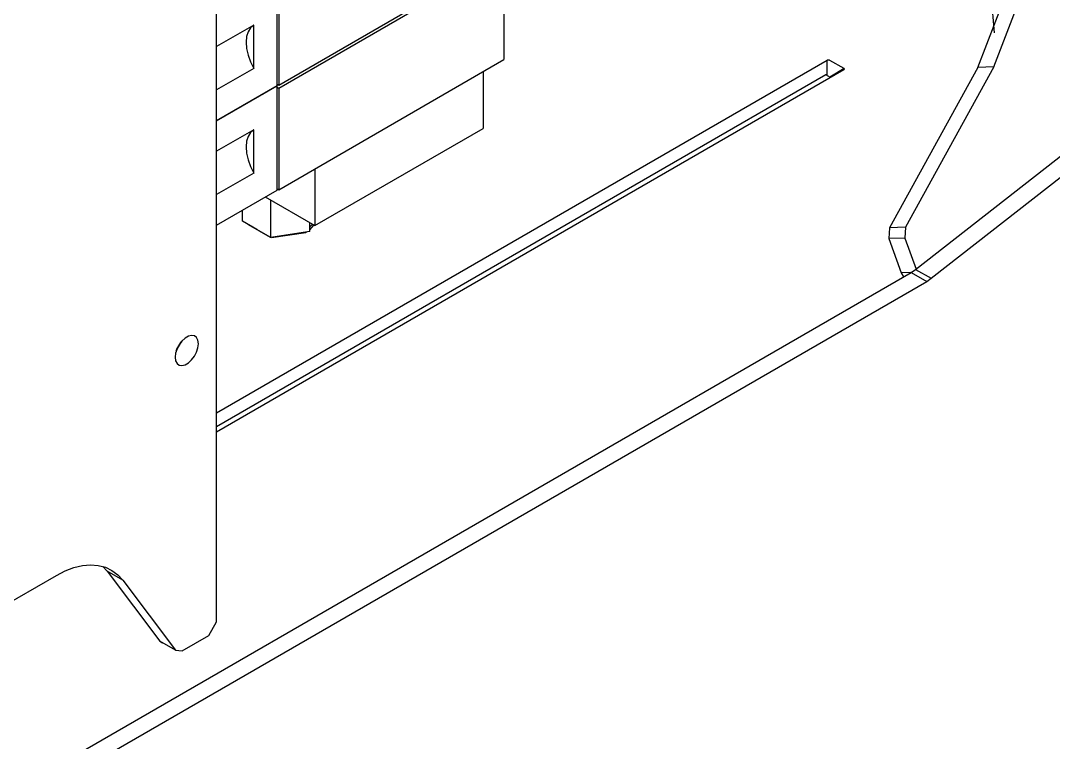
# Model space of a CAD drawing. Extents: x 0 to 258, y 0 to 184.
# Drawn here: x 30.66 to 44.76, y 50.3 to 60.15 of the extents above; entities that cross this region are included whole.
import ezdxf

# ---------------------------------------------------------------- set-up
doc = ezdxf.new("R2010")
doc.units = 0

msp = doc.modelspace()

# ---------------------------------------------------------------- linework, layer by layer
for p, q in [((43.680663, 63.220354), (43.950538, 59.987414)), ((33.331764, 51.946472), (33.331764, 62.500423)), ((34.180281, 59.274892), (37.256059, 61.050508)), ((34.180281, 59.233881), (37.097044, 60.917688)), ((34.159115, 59.270658), (34.159115, 60.691469)), ((34.180281, 60.662894), (34.180281, 59.274892)), ((37.256059, 60.601511), (37.256059, 59.621496)), ((43.729847, 59.515326), (44.127819, 60.551872)), ((43.948448, 59.523121), (44.34642, 60.559665)), ((33.840822, 60.093512), (33.331764, 59.79956)), ((33.840861, 60.093414), (33.795821, 60.055959)), ((33.840822, 59.501375), (33.840822, 60.093512)), ((33.762359, 60.002905), (33.741748, 59.936283)), ((33.795821, 60.055959), (33.762359, 60.002905)), ((33.741748, 59.936283), (33.73479, 59.858649)), ((33.73479, 59.858649), (33.741748, 59.772983)), ((33.741748, 59.772983), (33.762359, 59.682569)), ((33.762359, 59.682569), (33.795821, 59.590878)), ((33.331764, 54.802645), (41.669039, 59.615675)), ((33.795821, 59.590878), (33.840861, 59.501422)), ((34.180281, 57.845879), (37.256059, 59.621496)), ((41.704345, 59.615643), (41.668991, 59.615643)), ((41.669039, 59.40586), (41.669039, 59.615675)), ((41.704228, 59.615675), (41.898697, 59.503492)), ((43.948421, 59.523071), (42.741658, 57.334969)), ((43.948421, 59.523071), (43.729876, 59.515398)), ((33.840822, 59.501375), (33.331764, 59.207423)), ((41.898697, 59.482854), (33.331764, 54.537269)), ((41.653164, 59.415121), (33.331764, 54.611352)), ((36.97322, 59.458248), (36.97322, 58.68249)), ((41.65802, 59.415496), (41.653087, 59.415105)), ((41.717193, 59.378079), (41.653164, 59.415121)), ((41.660151, 59.41103), (41.65802, 59.415496)), ((41.904253, 59.498729), (41.70608, 59.384429)), ((41.905828, 59.493178), (41.8988, 59.503378)), ((41.8988, 59.482978), (41.905828, 59.493178)), ((43.729876, 59.515398), (42.523113, 57.327032)), ((33.331764, 58.793086), (34.159115, 59.270658)), ((33.331764, 58.784884), (34.159115, 59.262456)), ((34.137948, 59.258488), (34.144827, 59.254519)), ((34.159115, 59.287063), (34.180281, 59.274892)), ((34.159115, 57.841646), (34.159115, 59.262456)), ((34.159115, 59.246317), (34.180281, 59.233881)), ((33.919403, 59.12408), (33.916757, 59.130959)), ((33.960942, 59.156359), (33.967821, 59.152125)), ((34.047725, 59.206365), (34.052223, 59.200809)), ((34.180281, 59.233881), (34.180281, 57.845879)), ((34.675316, 57.355871), (36.97322, 58.68249)), ((33.840822, 58.664499), (33.331764, 58.370547)), ((33.762359, 58.573961), (33.741748, 58.507339)), ((33.795821, 58.627015), (33.762359, 58.573961)), ((33.840861, 58.66447), (33.795821, 58.627015)), ((33.840822, 58.072362), (33.840822, 58.664499)), ((33.741748, 58.507339), (33.73479, 58.429705)), ((33.73479, 58.429705), (33.741748, 58.344039)), ((42.879241, 56.758972), (45.045118, 58.450451)), ((33.741748, 58.344039), (33.762359, 58.253625)), ((33.762359, 58.253625), (33.795821, 58.161931)), ((43.091172, 56.63647), (45.257313, 58.327949)), ((33.795821, 58.161931), (33.840861, 58.072479)), ((34.675316, 58.131629), (34.675316, 57.355871)), ((33.840822, 58.072362), (33.331764, 57.778675)), ((33.331764, 57.364073), (34.159115, 57.841646)), ((34.159115, 57.85805), (34.180281, 57.845879)), ((33.996132, 57.747719), (34.675316, 57.355871)), ((34.073655, 57.192624), (34.073655, 57.703004)), ((33.685776, 57.416461), (33.685776, 57.568596)), ((33.879715, 57.304542), (33.685776, 57.416461)), ((33.765101, 57.370818), (34.065124, 57.197619)), ((34.073655, 57.192624), (33.879715, 57.304542)), ((34.08383, 57.194259), (34.551502, 57.263804)), ((34.60335, 57.274644), (34.338502, 57.233634)), ((34.557841, 57.267501), (34.551491, 57.263796)), ((34.60335, 57.274644), (34.60335, 57.397146)), ((34.603461, 57.299385), (34.661764, 57.363573)), ((34.62699, 57.361428), (34.603469, 57.340208)), ((34.640457, 57.375874), (34.62699, 57.361428)), ((42.523091, 57.327159), (42.513117, 57.17799)), ((42.741658, 57.334969), (42.523113, 57.327032)), ((42.741693, 57.334953), (42.731718, 57.185784)), ((34.338502, 57.233634), (34.073655, 57.192624)), ((42.731604, 57.185744), (42.513059, 57.178072)), ((42.513059, 57.178072), (42.68345, 56.709495)), ((42.731604, 57.185744), (42.885062, 56.763735)), ((25.744317, 46.861187), (42.817594, 56.717433)), ((42.683326, 56.709455), (42.714131, 56.657502)), ((42.812037, 56.713993), (42.68345, 56.709495)), ((42.817594, 56.717433), (43.029789, 56.594931)), ((42.817721, 56.717303), (42.879114, 56.758946)), ((42.879241, 56.758972), (43.091172, 56.63647)), ((25.863115, 46.68471), (43.029789, 56.594931)), ((43.029853, 56.594841), (43.091244, 56.636486)), ((32.99124, 55.8569), (32.94779, 55.846555)), ((33.029335, 55.85063), (32.99124, 55.8569)), ((32.781571, 55.647861), (32.856612, 55.777853)), ((32.789149, 55.668432), (32.84259, 55.761005)), ((32.82096, 55.730334), (32.791305, 55.673695)), ((32.859055, 55.780597), (32.82096, 55.730334)), ((32.835406, 55.744032), (32.831702, 55.746413)), ((32.902504, 55.820414), (32.859055, 55.780597)), ((32.94779, 55.846555), (32.902504, 55.820414)), ((33.058989, 55.828219), (33.029335, 55.85063)), ((33.077801, 55.791514), (33.058989, 55.828219)), ((33.084257, 55.743473), (33.077801, 55.791514)), ((33.077801, 55.687993), (33.084257, 55.743473)), ((32.772494, 55.615267), (32.766038, 55.559787)), ((32.791305, 55.673695), (32.772494, 55.615267)), ((32.99124, 55.522663), (33.029335, 55.572926)), ((33.029335, 55.572926), (33.058989, 55.629565)), ((33.058989, 55.629565), (33.077801, 55.687993)), ((32.766038, 55.559787), (32.772494, 55.511746)), ((32.772494, 55.511746), (32.791305, 55.475041)), ((32.791305, 55.475041), (32.82096, 55.452631)), ((32.82096, 55.452631), (32.859055, 55.44636)), ((32.859055, 55.44636), (32.902504, 55.456705)), ((32.902504, 55.456705), (32.94779, 55.482846)), ((32.94779, 55.482846), (32.99124, 55.522663)), ((31.143329, 52.581651), (31.263976, 52.643349)), ((31.263976, 52.643349), (31.383054, 52.688347)), ((31.383054, 52.688347), (31.499021, 52.716062)), ((31.499021, 52.716062), (31.610374, 52.726142)), ((31.610374, 52.726142), (31.715662, 52.718443)), ((31.715662, 52.718443), (31.81352, 52.69307)), ((31.77972, 52.703973), (31.838193, 52.637827)), ((31.81352, 52.69307), (31.902682, 52.65035)), ((31.838193, 52.637827), (32.558388, 51.68136)), ((32.050388, 52.515325), (31.838193, 52.637827)), ((31.902682, 52.65035), (31.981986, 52.59084)), ((29.487902, 51.626062), (31.143398, 52.581736)), ((31.981986, 52.59084), (32.050402, 52.515315)), ((32.050388, 52.515325), (32.770319, 51.559122)), ((33.225679, 51.762827), (33.331743, 51.946541)), ((32.861071, 51.552508), (33.225666, 51.762851)), ((32.558319, 51.681492), (32.594067, 51.660855)), ((32.770319, 51.559122), (32.558388, 51.68136)), ((32.770451, 51.55903), (32.861158, 51.552389))]:
    msp.add_line(p, q)

doc.saveas('drawing.dxf')
